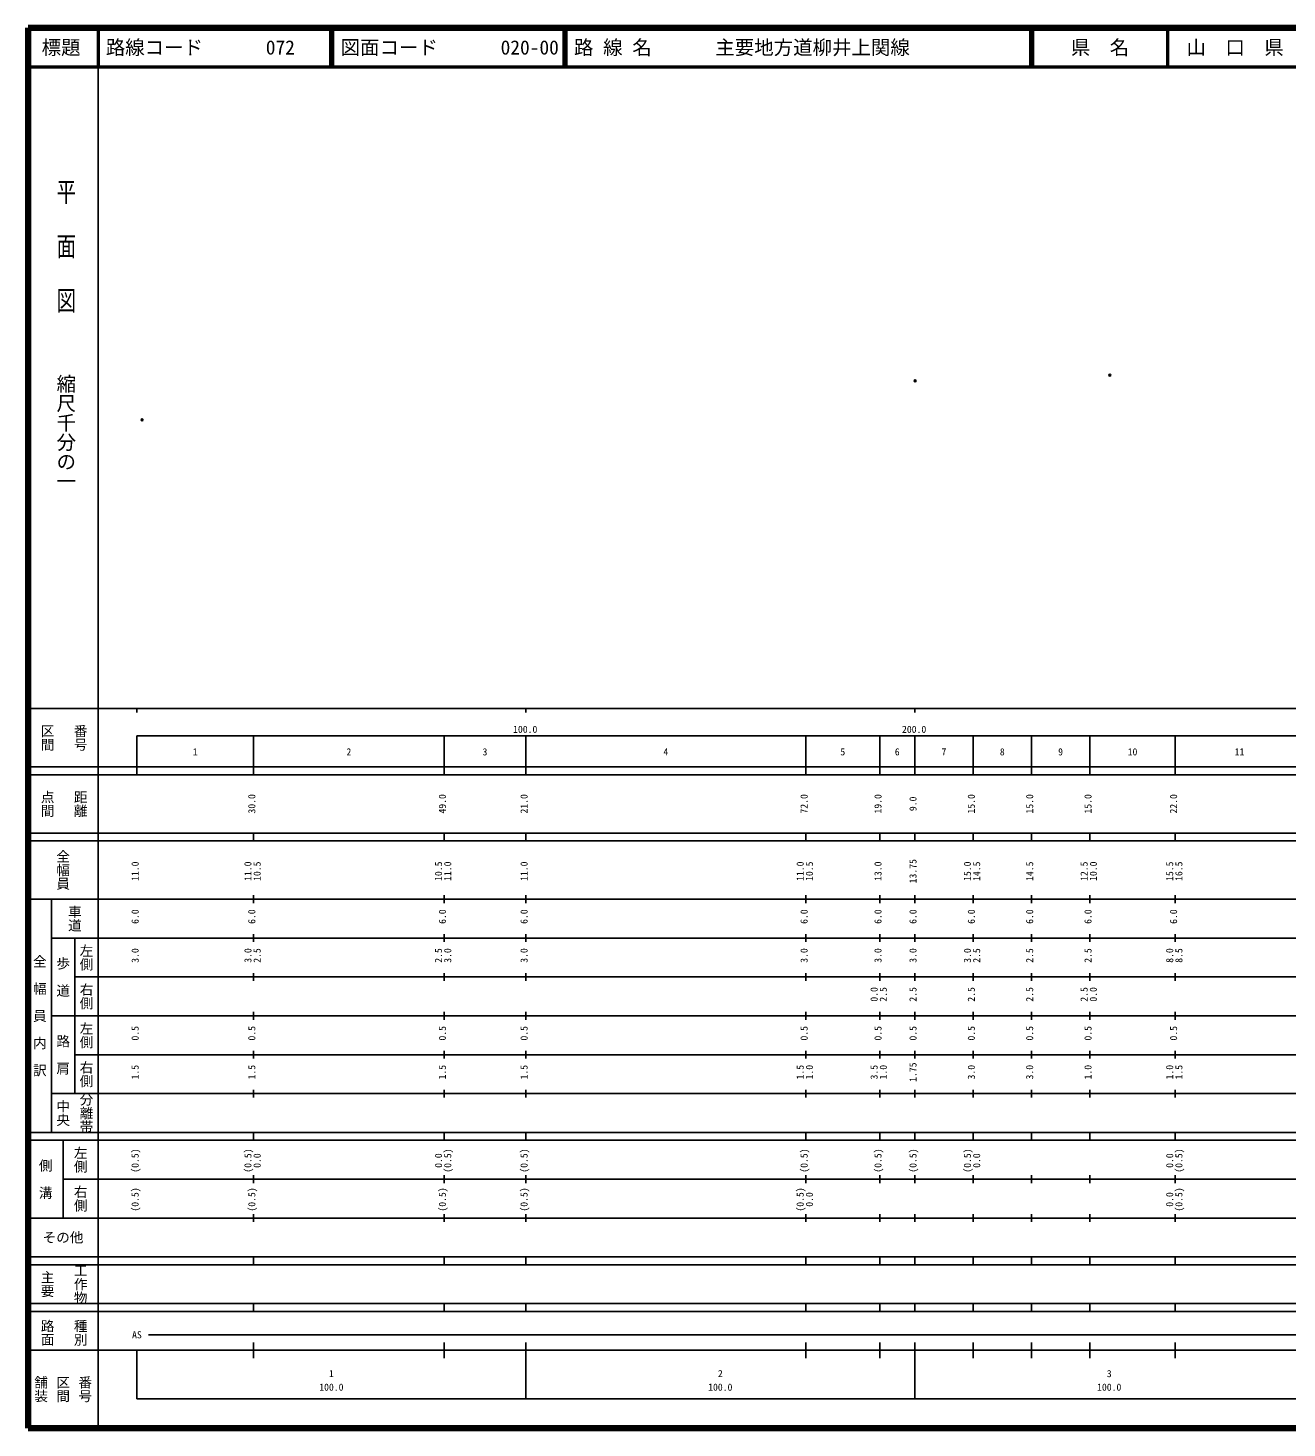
# Model space of a CAD drawing. Units: millimetres on the paper. Extents: x 40 to 680, y 20 to 380.
# Drawn here: x 40 to 363.7, y 20 to 380 of the extents above; entities that cross this region are included whole.
import ezdxf
from ezdxf.enums import TextEntityAlignment as Align

# ---------------------------------------------------------------- set-up
doc = ezdxf.new("R2010")
doc.units = ezdxf.units.MM
doc.header["$PDMODE"] = 32
doc.header["$PDSIZE"] = 0.5
doc.layers.add('M-OTRS', color=6, linetype='Continuous')
doc.layers.add('M-TTL-TXT', color=7, linetype='Continuous')
for name, color, linetype, lineweight in [('M-TTL', 2, 'Continuous', 140), ('M-TTL-BAND', 7, 'Continuous', 25), ('M-TTL-LINE', 7, 'Continuous', 50)]:
    doc.layers.add(name, color=color, linetype=linetype, lineweight=lineweight)
doc.styles.add('@ＭＳ ゴシック', font='')
doc.styles.add('ＭＳ ゴシック', font='')
doc.styles.get('@ＭＳ ゴシック').set_extended_font_data('@MS Gothic')
doc.styles.get('ＭＳ ゴシック').set_extended_font_data('MS Gothic')

msp = doc.modelspace()

# ---------------------------------------------------------------- linework, layer by layer
at = {"layer": 'M-OTRS'}
for p in [(268.091, 289.295), (318.143, 290.75), (69.317, 279.224)]:
    msp.add_point(p, dxfattribs=at)
at = {"layer": 'M-TTL'}
for p, q in [((40, 380), (40, 20)), ((680, 380), (40, 380)), ((40, 20), (680, 20))]:
    msp.add_line(p, q, dxfattribs=at)
at = {"layer": 'M-TTL-BAND'}
for p, q in [((58, 370), (58, 20)), ((40, 205), (579, 205)), ((68, 205), (68, 204)), ((168, 205), (168, 204)), ((268, 205), (268, 204)), ((68, 198), (579, 198)), ((68, 198), (68, 188)), ((98, 188), (98, 198)), ((147, 188), (147, 198)), ((168, 188), (168, 198)), ((240, 188), (240, 198)), ((259, 188), (259, 198)), ((268, 188), (268, 198)), ((283, 188), (283, 198)), ((298, 188), (298, 198)), ((313, 188), (313, 198)), ((335, 188), (335, 198)), ((40, 190), (579, 190)), ((40, 188), (579, 188)), ((40, 173), (579, 173)), ((98, 171), (98, 173)), ((147, 171), (147, 173)), ((168, 171), (168, 173)), ((240, 171), (240, 173)), ((259, 171), (259, 173)), ((268, 171), (268, 173)), ((283, 171), (283, 173)), ((298, 171), (298, 173)), ((313, 171), (313, 173)), ((335, 171), (335, 173)), ((40, 171), (579, 171)), ((40, 156), (579, 156)), ((46, 96), (46, 156)), ((98, 155), (98, 157)), ((147, 155), (147, 157)), ((168, 155), (168, 157)), ((240, 155), (240, 157)), ((259, 155), (259, 157)), ((268, 155), (268, 157)), ((283, 155), (283, 157)), ((298, 155), (298, 157)), ((313, 155), (313, 157)), ((335, 155), (335, 157)), ((46, 146), (579, 146)), ((52, 146), (52, 106)), ((98, 145), (98, 147)), ((147, 145), (147, 147)), ((168, 145), (168, 147)), ((240, 145), (240, 147)), ((259, 145), (259, 147)), ((268, 145), (268, 147)), ((283, 145), (283, 147)), ((298, 145), (298, 147)), ((313, 145), (313, 147)), ((335, 145), (335, 147)), ((98, 135), (98, 137)), ((147, 135), (147, 137)), ((168, 135), (168, 137)), ((240, 135), (240, 137)), ((259, 135), (259, 137)), ((268, 135), (268, 137)), ((283, 135), (283, 137)), ((298, 135), (298, 137)), ((313, 135), (313, 137)), ((335, 135), (335, 137)), ((52, 136), (579, 136)), ((46, 126), (579, 126)), ((98, 125), (98, 127)), ((147, 125), (147, 127)), ((168, 125), (168, 127)), ((240, 125), (240, 127)), ((259, 125), (259, 127)), ((268, 125), (268, 127)), ((283, 125), (283, 127)), ((298, 125), (298, 127)), ((313, 125), (313, 127)), ((335, 125), (335, 127)), ((52, 116), (579, 116)), ((98, 115), (98, 117)), ((147, 115), (147, 117)), ((168, 115), (168, 117)), ((240, 115), (240, 117)), ((259, 115), (259, 117)), ((268, 115), (268, 117)), ((283, 115), (283, 117)), ((298, 115), (298, 117)), ((313, 115), (313, 117)), ((335, 115), (335, 117)), ((46, 106), (579, 106)), ((98, 105), (98, 107)), ((147, 105), (147, 107)), ((168, 105), (168, 107)), ((240, 105), (240, 107)), ((259, 105), (259, 107)), ((268, 105), (268, 107)), ((283, 105), (283, 107)), ((298, 105), (298, 107)), ((313, 105), (313, 107)), ((335, 105), (335, 107)), ((40, 96), (579, 96)), ((40, 94), (579, 94)), ((49, 94), (49, 74)), ((98, 94), (98, 96)), ((147, 94), (147, 96)), ((168, 94), (168, 96)), ((240, 94), (240, 96)), ((259, 94), (259, 96)), ((268, 94), (268, 96)), ((283, 94), (283, 96)), ((298, 94), (298, 96)), ((313, 94), (313, 96)), ((335, 94), (335, 96)), ((49, 84), (579, 84)), ((98, 83), (98, 85)), ((147, 83), (147, 85)), ((168, 83), (168, 85)), ((240, 83), (240, 85)), ((259, 83), (259, 85)), ((268, 83), (268, 85)), ((283, 83), (283, 85)), ((298, 83), (298, 85)), ((313, 83), (313, 85)), ((335, 83), (335, 85)), ((40, 74), (579, 74)), ((98, 73), (98, 75)), ((147, 73), (147, 75)), ((168, 73), (168, 75)), ((240, 73), (240, 75)), ((259, 73), (259, 75)), ((268, 73), (268, 75)), ((283, 73), (283, 75)), ((298, 73), (298, 75)), ((313, 73), (313, 75)), ((335, 73), (335, 75)), ((40, 64), (579, 64)), ((40, 62), (579, 62)), ((98, 62), (98, 64)), ((147, 62), (147, 64)), ((168, 62), (168, 64)), ((240, 62), (240, 64)), ((259, 62), (259, 64)), ((268, 62), (268, 64)), ((283, 62), (283, 64)), ((298, 62), (298, 64)), ((313, 62), (313, 64)), ((335, 62), (335, 64)), ((40, 52), (579, 52)), ((98, 50), (98, 52)), ((147, 50), (147, 52)), ((168, 50), (168, 52)), ((240, 50), (240, 52)), ((259, 50), (259, 52)), ((268, 50), (268, 52)), ((283, 50), (283, 52)), ((298, 50), (298, 52)), ((313, 50), (313, 52)), ((335, 50), (335, 52)), ((40, 50), (579, 50)), ((71, 44), (465, 44)), ((40, 40), (579, 40)), ((68, 40), (68, 27.5)), ((98, 38), (98, 42)), ((147, 38), (147, 42)), ((168, 27.5), (168, 42)), ((240, 38), (240, 42)), ((259, 38), (259, 42)), ((268, 27.5), (268, 42)), ((283, 38), (283, 42)), ((298, 38), (298, 42)), ((313, 38), (313, 42)), ((335, 38), (335, 42)), ((68, 27.5), (579, 27.5))]:
    msp.add_line(p, q, dxfattribs=at)
at = {"layer": 'M-TTL-LINE'}
for p, q in [((58, 380), (58, 370)), ((117.75, 380), (117.75, 370)), ((118.25, 380), (118.25, 370)), ((177.75, 380), (177.75, 370)), ((178.25, 380), (178.25, 370)), ((297.75, 380), (297.75, 370)), ((298.25, 380), (298.25, 370)), ((333, 380), (333, 370)), ((40, 370), (680, 370))]:
    msp.add_line(p, q, dxfattribs=at)

# ---------------------------------------------------------------- texts
at = {"layer": 'M-TTL-BAND', "style": '@ＭＳ ゴシック', "width": 1.4}
msp.add_text('平  面  図', height=3.666, rotation=270, dxfattribs=at).set_placement((49.777, 306.475), align=Align.MIDDLE_RIGHT)
at = {"layer": 'M-TTL-BAND', "style": '@ＭＳ ゴシック'}
msp.add_text('縮尺千分の一', height=3.666, rotation=270, dxfattribs=at).set_placement((49.777, 261.03), align=Align.MIDDLE_RIGHT)
for s, p in [('区間', (45, 197.5)), ('番号', (53.5, 197.5)), ('点間', (45, 180.5)), ('距離', (53.5, 180.5)), ('全幅員', (49, 163.5)), ('車道', (52, 151)), ('左側', (55, 141)), ('全\u3000幅\u3000員\u3000内\u3000訳', (43, 126)), ('歩\u3000道', (49, 136)), ('右側', (55, 131)), ('左側', (55, 121)), ('路\u3000肩', (49, 116)), ('右側', (55, 111)), ('分離帯', (55, 101)), ('中央', (49, 101)), ('左側', (53.5, 89)), ('側\u3000溝', (44.5, 84)), ('右側', (53.5, 79)), ('工作物', (53.5, 57)), ('主要', (45, 57)), ('路面', (45, 44.5)), ('種別', (53.5, 44.5)), ('舗装', (43.333, 30)), ('区間', (49, 30)), ('番号', (54.667, 30))]:
    msp.add_text(s, height=2.566, rotation=270, dxfattribs=at).set_placement(p, align=Align.MIDDLE_CENTER)
at = {"layer": 'M-TTL-BAND', "style": 'ＭＳ ゴシック'}
for s, p in [('100.0', (167.844, 198.195)), ('200.0', (267.844, 198.195)), ('1', (83, 192.405)), ('2', (122.5, 192.405)), ('3', (157.5, 192.405)), ('4', (204, 192.405)), ('5', (249.5, 192.405)), ('6', (263.5, 192.405)), ('7', (275.5, 192.405)), ('8', (290.5, 192.405)), ('9', (305.5, 192.405)), ('10', (324, 192.405)), ('11', (351.5, 192.405)), ('AS', (68, 42.5)), ('1', (118, 32.523)), ('2', (218, 32.523)), ('3', (318, 32.523)), ('100.0', (118, 29.033)), ('100.0', (218, 29.033)), ('100.0', (318, 29.033))]:
    msp.add_text(s, height=1.833, dxfattribs=at).set_placement(p, align=Align.BOTTOM_CENTER)
for s, p in [('30.0', (99, 180.5)), ('49.0', (148, 180.5)), ('21.0', (169, 180.5)), ('72.0', (241, 180.5)), ('19.0', (260, 180.5)), ('9.0', (269, 180.5)), ('15.0', (284, 180.5)), ('15.0', (299, 180.5)), ('15.0', (314, 180.5)), ('22.0', (336, 180.5)), ('13.75', (269, 163.174)), ('11.0', (69, 163.174)), ('11.0', (98, 163.174)), ('10.5', (100.37, 163.174)), ('10.5', (147, 163.174)), ('11.0', (149.37, 163.174)), ('11.0', (169, 163.174)), ('11.0', (240, 163.174)), ('10.5', (242.37, 163.174)), ('13.0', (260, 163.174)), ('15.0', (283, 163.174)), ('14.5', (285.37, 163.174)), ('14.5', (299, 163.174)), ('12.5', (313, 163.174)), ('10.0', (315.37, 163.174)), ('15.5', (335, 163.174)), ('16.5', (337.37, 163.174)), ('6.0', (69, 151.5)), ('6.0', (99, 151.5)), ('6.0', (148, 151.5)), ('6.0', (169, 151.5)), ('6.0', (241, 151.5)), ('6.0', (260, 151.5)), ('6.0', (269, 151.5)), ('6.0', (284, 151.5)), ('6.0', (299, 151.5)), ('6.0', (314, 151.5)), ('6.0', (336, 151.5)), ('3.0', (69, 141.5)), ('3.0', (98, 141.5)), ('2.5', (100.37, 141.5)), ('2.5', (147, 141.5)), ('3.0', (149.37, 141.5)), ('3.0', (169, 141.5)), ('3.0', (241, 141.5)), ('3.0', (260, 141.5)), ('3.0', (269, 141.5)), ('3.0', (283, 141.5)), ('2.5', (285.37, 141.5)), ('2.5', (299, 141.5)), ('2.5', (314, 141.5)), ('8.0', (335, 141.5)), ('8.5', (337.37, 141.5)), ('0.0', (259, 131.5)), ('2.5', (261.37, 131.5)), ('2.5', (269, 131.5)), ('2.5', (284, 131.5)), ('2.5', (299, 131.5)), ('2.5', (313, 131.5)), ('0.0', (315.37, 131.5)), ('0.5', (69, 121.5)), ('0.5', (99, 121.5)), ('0.5', (148, 121.5)), ('0.5', (169, 121.5)), ('0.5', (241, 121.5)), ('0.5', (260, 121.5)), ('0.5', (269, 121.5)), ('0.5', (284, 121.5)), ('0.5', (299, 121.5)), ('0.5', (314, 121.5)), ('0.5', (336, 121.5)), ('1.5', (69, 111.5)), ('1.5', (99, 111.5)), ('1.5', (148, 111.5)), ('1.5', (169, 111.5)), ('1.5', (240, 111.5)), ('1.0', (242.37, 111.5)), ('3.5', (259, 111.5)), ('1.0', (261.37, 111.5)), ('1.75', (269, 111.5)), ('3.0', (284, 111.5)), ('3.0', (299, 111.5)), ('1.0', (314, 111.5)), ('1.0', (335, 111.5)), ('1.5', (337.37, 111.5)), ('(0.5)', (69, 88.764)), ('(0.5)', (98, 88.764)), ('0.0', (100.37, 88.764)), ('0.0', (147, 88.764)), ('(0.5)', (149.37, 88.764)), ('(0.5)', (169, 88.764)), ('(0.5)', (241, 88.764)), ('(0.5)', (260, 88.764)), ('(0.5)', (269, 88.764)), ('(0.5)', (283, 88.764)), ('0.0', (285.37, 88.764)), ('0.0', (335, 88.764)), ('(0.5)', (337.37, 88.764)), ('(0.5)', (69, 78.764)), ('(0.5)', (99, 78.764)), ('(0.5)', (148, 78.764)), ('(0.5)', (169, 78.764)), ('(0.5)', (240, 78.764)), ('0.0', (242.37, 78.764)), ('0.0', (335, 78.764)), ('(0.5)', (337.37, 78.764))]:
    msp.add_text(s, height=1.833, rotation=90, dxfattribs=at).set_placement(p, align=Align.BOTTOM_CENTER)
msp.add_text('その他', height=2.566, dxfattribs=at).set_placement((49, 69), align=Align.MIDDLE_CENTER)
at = {"layer": 'M-TTL-TXT', "style": 'ＭＳ ゴシック'}
for s, p in [('標題', (48.5, 375)), ('県\u3000名', (315.625, 375)), ('山\u3000口\u3000県', (350.375, 375))]:
    msp.add_text(s, height=3.666, dxfattribs=at).set_placement(p, align=Align.MIDDLE_CENTER)
for s, p in [('路線コード', (60, 375)), ('072', (101.142, 375)), ('072', (101.142, 375)), ('072', (101.142, 375)), ('図面コード', (120.38, 375)), ('020-00', (161.521, 375)), ('路 線 名', (180.38, 375)), ('主要地方道柳井上関線', (216.734, 375))]:
    msp.add_text(s, height=3.666, dxfattribs=at).set_placement(p, align=Align.MIDDLE_LEFT)

doc.saveas('drawing.dxf')
